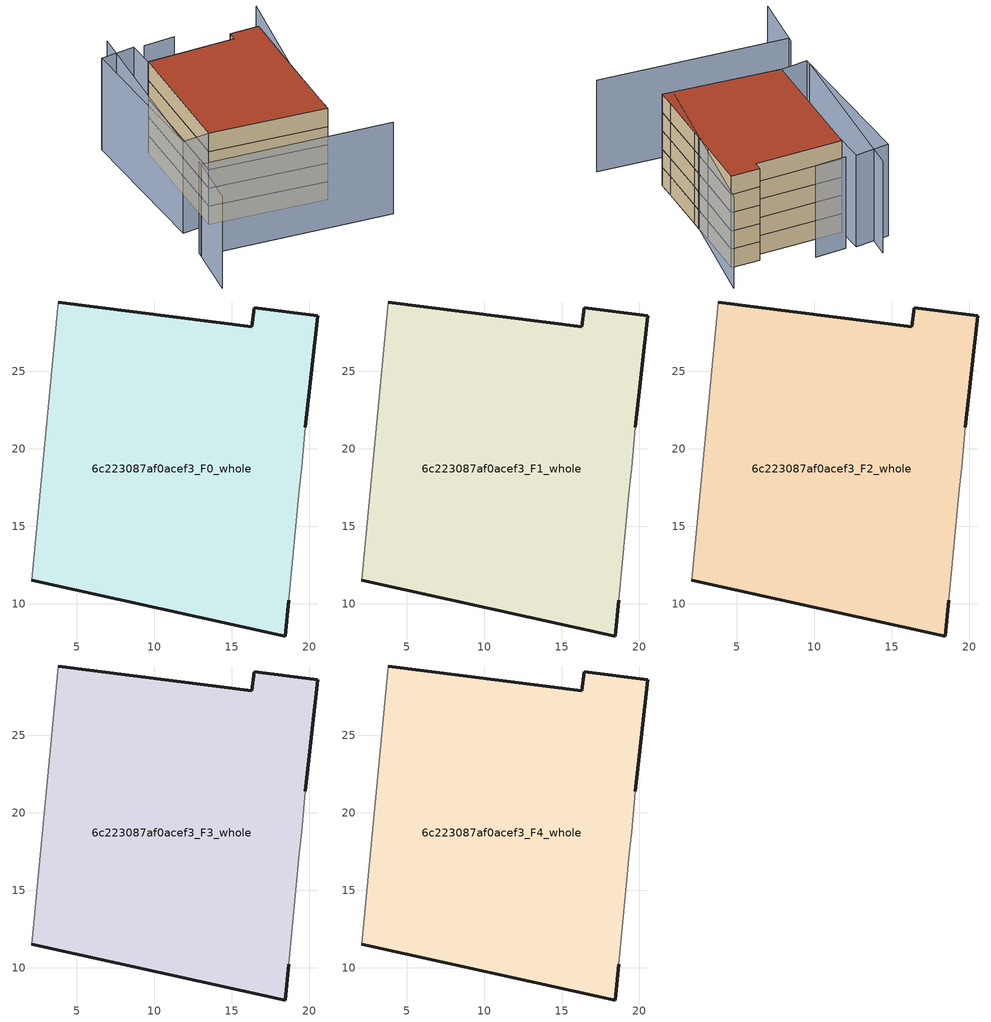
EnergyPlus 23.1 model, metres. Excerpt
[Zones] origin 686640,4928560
6c223087af0acef3_F0_whole
 floor ground (EU_floor_Construction): 20.55,28.58 19.75,21.41 19.52,18.77 19.37,17.39 18.69,10.26 18.47,7.94 2.11,11.53 3.83,29.48 16.31,27.89 16.47,29.1 z0
 wall outside (EU_wall_Construction): 19.75,21.41 20.55,28.58 16.47,29.1 16.31,27.89 3.83,29.48 / 2.11,11.53 18.47,7.94 18.69,10.26 z0:3
 wall adiabatic (EU_wall_Construction): 3.83,29.48 2.11,11.53 / 18.69,10.26 19.37,17.39 19.52,18.77 19.75,21.41 z0:3
6c223087af0acef3_F1_whole
 floor to 6c223087af0acef3_F0_whole (EU_floor_Construction): 20.55,28.58 19.75,21.41 19.52,18.77 19.37,17.39 18.69,10.26 18.47,7.94 2.11,11.53 3.83,29.48 16.31,27.89 16.47,29.1 z3
 wall outside (EU_wall_Construction): 19.75,21.41 20.55,28.58 16.47,29.1 16.31,27.89 3.83,29.48 / 2.11,11.53 18.47,7.94 18.69,10.26 z3:6
 wall adiabatic (EU_wall_Construction): 3.83,29.48 2.11,11.53 / 18.69,10.26 19.37,17.39 19.52,18.77 19.75,21.41 z3:6
6c223087af0acef3_F2_whole
 floor to 6c223087af0acef3_F1_whole (EU_floor_Construction): 20.55,28.58 19.75,21.41 19.52,18.77 19.37,17.39 18.69,10.26 18.47,7.94 2.11,11.53 3.83,29.48 16.31,27.89 16.47,29.1 z6
 wall outside (EU_wall_Construction): 19.75,21.41 20.55,28.58 16.47,29.1 16.31,27.89 3.83,29.48 / 2.11,11.53 18.47,7.94 18.69,10.26 z6:9
 wall adiabatic (EU_wall_Construction): 3.83,29.48 2.11,11.53 / 18.69,10.26 19.37,17.39 19.52,18.77 19.75,21.41 z6:9
6c223087af0acef3_F3_whole
 floor to 6c223087af0acef3_F2_whole (EU_floor_Construction): 20.55,28.58 19.75,21.41 19.52,18.77 19.37,17.39 18.69,10.26 18.47,7.94 2.11,11.53 3.83,29.48 16.31,27.89 16.47,29.1 z9
 wall outside (EU_wall_Construction): 19.75,21.41 20.55,28.58 16.47,29.1 16.31,27.89 3.83,29.48 / 2.11,11.53 18.47,7.94 18.69,10.26 z9:12
 wall adiabatic (EU_wall_Construction): 3.83,29.48 2.11,11.53 / 18.69,10.26 19.37,17.39 19.52,18.77 19.75,21.41 z9:12
6c223087af0acef3_F4_whole
 floor to 6c223087af0acef3_F3_whole (EU_floor_Construction): 20.55,28.58 19.75,21.41 19.52,18.77 19.37,17.39 18.69,10.26 18.47,7.94 2.11,11.53 3.83,29.48 16.31,27.89 16.47,29.1 z12
 wall outside (EU_wall_Construction): 19.75,21.41 20.55,28.58 16.47,29.1 16.31,27.89 3.83,29.48 / 2.11,11.53 18.47,7.94 18.69,10.26 z12:15
 wall adiabatic (EU_wall_Construction): 3.83,29.48 2.11,11.53 / 18.69,10.26 19.37,17.39 19.52,18.77 19.75,21.41 z12:15
 roof outside (EU_roof_Construction): 18.47,7.94 18.69,10.26 19.37,17.39 19.52,18.77 19.75,21.41 20.55,28.58 16.47,29.1 16.31,27.89 3.83,29.48 2.11,11.53 z15
shading: -2.5,6.09 24.19,0.6 / -2.38,6.72 -4,-1.57 / 1.72,36.33 -1.78,12.39 / 9.76,32.48 5.35,32.86 / 17.19,8.8 22.75,32.62 / -1.81,11.68 -0.94,33.51 / -0.94,33.51 3.98,33.31 / 3.98,33.31 3.11,11.49 / 3.11,11.49 -1.81,11.68 z0:15
[Building]
EU S2 Campaign: North Axis=0; Terrain=City; Solar Distribution=FullExterior
[Site:Location]
Bologna: Latitude=44.5; Longitude=11.25; Time Zone=1; Elevation=37
[SizingPeriod:WeatherFileDays]
AnnualSizingPeriod: Begin Month=1; Begin Day of Month=1; End Month=12; End Day of Month=31; Day of Week for Start Day=Monday; Use Weather File Daylight Saving Period=No; Use Weather File Rain and Snow Indicators=No
[MATERIAL]
EU_InternalMass_Material: Roughness=MediumRough; Thickness=0.1; Conductivity=1; Density=1800; Specific Heat=900; Thermal Absorptance=0.9; Solar Absorptance=0.7; Visible Absorptance=0.7
[MATERIAL:NOMASS] Roughness=MediumRough; Thermal Absorptance=0.9; Solar Absorptance=0.7; Visible Absorptance=0.7
Name | Thermal Resistance
EU_wall_NoMass | 0.905828
EU_roof_NoMass | 0.37593
EU_floor_NoMass | 0.67114
[CONSTRUCTION]
EU_wall_Construction: EU_wall_NoMass
EU_roof_Construction: EU_roof_NoMass
EU_floor_Construction: EU_floor_NoMass
EU_InternalMass_Construction: EU_InternalMass_Material
[ZONE] Type=1; Multiplier=1; Ceiling Height=autocalculate; Floor Area=autocalculate; Part of Total Floor Area=Yes
Name | Volume
6c223087af0acef3_F0_whole | 952.443
6c223087af0acef3_F1_whole; 6c223087af0acef3_F2_whole; 6c223087af0acef3_F3_whole; 6c223087af0acef3_F4_whole | 952.442
[INTERNALMASS] Construction=EU_InternalMass_Construction; Surface Area=297.531
Name | Zone or ZoneList
6c223087af0acef3_F0_whole_EU_InternalMass | 6c223087af0acef3_F0_whole
6c223087af0acef3_F1_whole_EU_InternalMass | 6c223087af0acef3_F1_whole
6c223087af0acef3_F2_whole_EU_InternalMass | 6c223087af0acef3_F2_whole
6c223087af0acef3_F3_whole_EU_InternalMass | 6c223087af0acef3_F3_whole
6c223087af0acef3_F4_whole_EU_InternalMass | 6c223087af0acef3_F4_whole
[OTHEREQUIPMENT] Fuel Type=Electricity; Design Level Calculation Method=Watts/Area; Power per Zone Floor Area=1; Fraction Latent=0; Fraction Radiant=0; Fraction Lost=0; Carbon Dioxide Generation Rate=0; EndUse Subcategory=EU_Step8_InternalGains
Name | Zone or ZoneList or Space or SpaceList | Schedule
EU_Step8_InternalGain_6c223087af0acef3_F0_whole_f000 | 6c223087af0acef3_F0_whole | EU_Step8_GainSchedule_6c223087af0acef3_F0_whole_f000
EU_Step8_InternalGain_6c223087af0acef3_F1_whole_f000 | 6c223087af0acef3_F1_whole | EU_Step8_GainSchedule_6c223087af0acef3_F1_whole_f000
EU_Step8_InternalGain_6c223087af0acef3_F2_whole_f000 | 6c223087af0acef3_F2_whole | EU_Step8_GainSchedule_6c223087af0acef3_F2_whole_f000
EU_Step8_InternalGain_6c223087af0acef3_F3_whole_f000 | 6c223087af0acef3_F3_whole | EU_Step8_GainSchedule_6c223087af0acef3_F3_whole_f000
EU_Step8_InternalGain_6c223087af0acef3_F4_whole_f000 | 6c223087af0acef3_F4_whole | EU_Step8_GainSchedule_6c223087af0acef3_F4_whole_f000
[ZONEVENTILATION:DESIGNFLOWRATE] Schedule=EU_AlwaysOn; Design Flow Rate Calculation Method=AirChanges/Hour; Air Changes per Hour=0.73129; Ventilation Type=Natural; Fan Pressure Rise=0; Fan Total Efficiency=1; Constant Term Coefficient=1; Temperature Term Coefficient=0; Velocity Term Coefficient=0; Velocity Squared Term Coefficient=0; Minimum Indoor Temperature=-100; Maximum Indoor Temperature=100; Delta Temperature=-100; Minimum Outdoor Temperature=-100; Maximum Outdoor Temperature=100; Maximum Wind Speed=40
Name | Zone or ZoneList or Space or SpaceList
EU_ConstantAir_6c223087af0acef3_F0_whole | 6c223087af0acef3_F0_whole
EU_ConstantAir_6c223087af0acef3_F1_whole | 6c223087af0acef3_F1_whole
EU_ConstantAir_6c223087af0acef3_F2_whole | 6c223087af0acef3_F2_whole
EU_ConstantAir_6c223087af0acef3_F3_whole | 6c223087af0acef3_F3_whole
EU_ConstantAir_6c223087af0acef3_F4_whole | 6c223087af0acef3_F4_whole
[HVACTEMPLATE:THERMOSTAT] Constant Heating Setpoint=20; Constant Cooling Setpoint=50
EU_HeatOnly_6c223087af0acef3_F0_whole; EU_HeatOnly_6c223087af0acef3_F1_whole; EU_HeatOnly_6c223087af0acef3_F2_whole; EU_HeatOnly_6c223087af0acef3_F3_whole; EU_HeatOnly_6c223087af0acef3_F4_whole
[HVACTEMPLATE:ZONE:IDEALLOADSAIRSYSTEM] System Availability Schedule=EU_AlwaysOn; Maximum Heating Supply Air Temperature=50; Minimum Cooling Supply Air Temperature=13; Maximum Heating Supply Air Humidity Ratio=0.0156; Minimum Cooling Supply Air Humidity Ratio=0.0077; Heating Limit=NoLimit; Cooling Limit=NoLimit; Heating Availability Schedule=EU_AlwaysOn; Cooling Availability Schedule=EU_CoolingOff; Dehumidification Control Type=ConstantSensibleHeatRatio; Cooling Sensible Heat Ratio=0.7; Dehumidification Setpoint=60; Humidification Control Type=None; Humidification Setpoint=30; Outdoor Air Method=None; Outdoor Air Flow Rate per Person=0.00944; Outdoor Air Flow Rate per Zone Floor Area=0; Outdoor Air Flow Rate per Zone=0; Demand Controlled Ventilation Type=None; Outdoor Air Economizer Type=NoEconomizer; Heat Recovery Type=None; Sensible Heat Recovery Effectiveness=0.7; Latent Heat Recovery Effectiveness=0.65
Name | Template Thermostat
6c223087af0acef3_F0_whole | EU_HeatOnly_6c223087af0acef3_F0_whole
6c223087af0acef3_F1_whole | EU_HeatOnly_6c223087af0acef3_F1_whole
6c223087af0acef3_F2_whole | EU_HeatOnly_6c223087af0acef3_F2_whole
6c223087af0acef3_F3_whole | EU_HeatOnly_6c223087af0acef3_F3_whole
6c223087af0acef3_F4_whole | EU_HeatOnly_6c223087af0acef3_F4_whole
[SIZING:ZONE] Zone Cooling Design Supply Air Temperature Input Method=SupplyAirTemperature; Zone Cooling Design Supply Air Temperature=13; Zone Heating Design Supply Air Temperature Input Method=SupplyAirTemperature; Zone Heating Design Supply Air Temperature=50; Zone Cooling Design Supply Air Humidity Ratio=0.008; Zone Heating Design Supply Air Humidity Ratio=0.008; Cooling Design Air Flow Method=DesignDay; Cooling Design Air Flow Rate=0; Cooling Minimum Air Flow per Zone Floor Area=0.000762; Cooling Minimum Air Flow=0; Cooling Minimum Air Flow Fraction=0.2; Heating Design Air Flow Method=DesignDay; Heating Design Air Flow Rate=0; Heating Maximum Air Flow per Zone Floor Area=0.002032; Heating Maximum Air Flow=0.141576; Heating Maximum Air Flow Fraction=0.3; Account for Dedicated Outdoor Air System=No; Dedicated Outdoor Air System Control Strategy=NeutralSupplyAir; Dedicated Outdoor Air Low Setpoint Temperature for Design=autosize; Dedicated Outdoor Air High Setpoint Temperature for Design=autosize; Zone Load Sizing Method=Sensible Load Only No Latent Load; Zone Latent Cooling Design Supply Air Humidity Ratio Input Method=HumidityRatioDifference; Zone Cooling Design Supply Air Humidity Ratio Difference=0.005; Zone Latent Heating Design Supply Air Humidity Ratio Input Method=HumidityRatioDifference; Zone Humidification Design Supply Air Humidity Ratio Difference=0.005
6c223087af0acef3_F0_whole; 6c223087af0acef3_F1_whole; 6c223087af0acef3_F2_whole; 6c223087af0acef3_F3_whole; 6c223087af0acef3_F4_whole
[SCHEDULE:CONSTANT]
Name | Hourly Value
EU_AlwaysOn | 1
EU_CoolingOff | 0
[SCHEDULE:FILE] Column Number=1; Rows to Skip at Top=0; Number of Hours of Data=8760; Column Separator=Comma; Interpolate to Timestep=No; Minutes per Item=60; Adjust Schedule for Daylight Savings=Yes
Name | File
EU_Step8_GainSchedule_6c223087af0acef3_F0_whole_f000 | ../../schedules/6c223087af0acef3/6c223087af0acef3_F0_whole_f000_gain.csv
EU_Step8_GainSchedule_6c223087af0acef3_F1_whole_f000 | ../../schedules/6c223087af0acef3/6c223087af0acef3_F1_whole_f000_gain.csv
EU_Step8_GainSchedule_6c223087af0acef3_F2_whole_f000 | ../../schedules/6c223087af0acef3/6c223087af0acef3_F2_whole_f000_gain.csv
EU_Step8_GainSchedule_6c223087af0acef3_F3_whole_f000 | ../../schedules/6c223087af0acef3/6c223087af0acef3_F3_whole_f000_gain.csv
EU_Step8_GainSchedule_6c223087af0acef3_F4_whole_f000 | ../../schedules/6c223087af0acef3/6c223087af0acef3_F4_whole_f000_gain.csv
